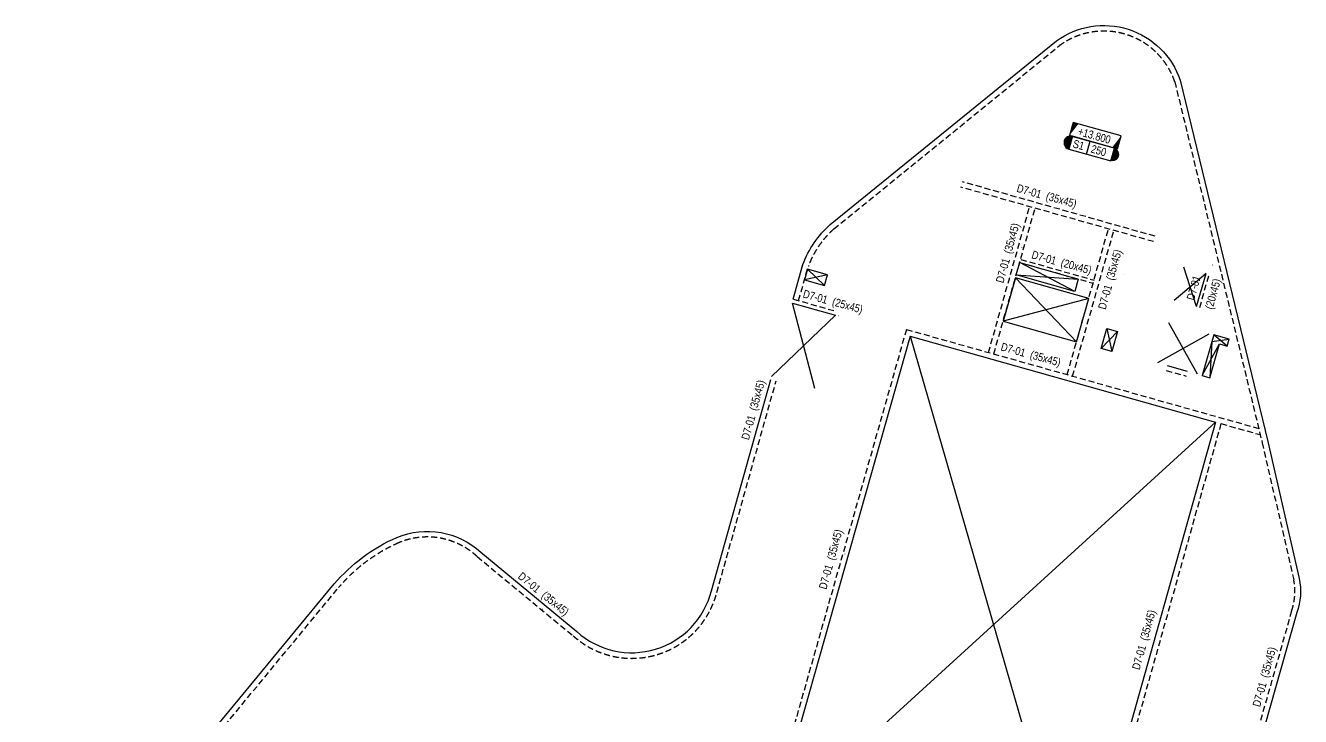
# Model space of a CAD drawing. Header units: millimetres. Extents: x 5400 to 3023951, y -127214 to 225084.
# Drawn here: x 1216167 to 1295801, y 62922 to 106084 of the extents above; entities that cross this region are included whole.
import ezdxf
from ezdxf.enums import TextEntityAlignment as Align

# ---------------------------------------------------------------- set-up
doc = ezdxf.new("R2010")
doc.units = ezdxf.units.MM
doc.header["$LTSCALE"] = 100
doc.linetypes.add('HIDDEN', pattern=[0.375, 0.25, -0.125])
for name, color, linetype in [('A-CORE-OTLN', 2, 'Continuous'), ('ccu11-Manh', 8, 'Continuous'), ('ccu11-Thay', 7, 'Continuous'), ('ccu12-Chidan', 9, 'Continuous'), ('ccu12-Khuat', 9, 'HIDDEN'), ('ccu12-Lomo', 2, 'Continuous'), ('ccu12-Text', 31, 'Continuous'), ('ccu12-Thay', 7, 'Continuous')]:
    doc.layers.add(name, color=color, linetype=linetype)
doc.layers.add('ccu12-Tencaukien', color=9, linetype='Continuous', lineweight=15)
doc.layers.add('KC-Tencaukien', color=9, linetype='Continuous', lineweight=15)
doc.styles.add('Arial Narrow', font='ARIALN.TTF')

# ---------------------------------------------------------------- blocks, each defined once
blk = doc.blocks.new('*U49')
at = {"layer": 'ccu12-Tencaukien', "color": 8, "ltscale": 10000}
blk.add_line((361, -155), (354, -155), dxfattribs=at)
at = {"layer": 'ccu12-Text', "color": 2, "style": 'Arial Narrow', "width": 0.8}
blk.add_attdef('SH', text='', height=300, dxfattribs=at).set_placement((276, 6), align=Align.BOTTOM_RIGHT)
at = {"layer": 'ccu12-Text', "color": 31, "style": 'Arial Narrow', "width": 0.8}
for tag, p in [('(', (508, -75)), ('KT', (633, -75)), (')', (963, -75))]:
    blk.add_attdef(tag, text='', height=250, dxfattribs=at).set_placement(p, align=Align.BOTTOM_LEFT)
blk = doc.blocks.new('*U41')
at = {"layer": 'ccu12-Tencaukien', "color": 8, "ltscale": 10000}
blk.add_line((361, -155), (354, -155), dxfattribs=at)
at = {"layer": 'ccu12-Text', "color": 2, "style": 'Arial Narrow', "width": 0.8}
blk.add_attdef('SH', text='', height=300, dxfattribs=at).set_placement((276, 6), align=Align.BOTTOM_RIGHT)
at = {"layer": 'ccu12-Text', "color": 31, "style": 'Arial Narrow', "width": 0.8}
for tag, p in [('(', (508, -75)), ('KT', (633, -75)), (')', (963, -75))]:
    blk.add_attdef(tag, text='', height=250, dxfattribs=at).set_placement(p, align=Align.BOTTOM_LEFT)
blk = doc.blocks.new('*U42')
at = {"layer": 'ccu12-Tencaukien', "color": 8, "ltscale": 10000}
blk.add_line((361, -155), (354, -155), dxfattribs=at)
at = {"layer": 'ccu12-Text', "color": 2, "style": 'Arial Narrow', "width": 0.8}
blk.add_attdef('SH', text='', height=300, dxfattribs=at).set_placement((276, 6), align=Align.BOTTOM_RIGHT)
at = {"layer": 'ccu12-Text', "color": 31, "style": 'Arial Narrow', "width": 0.8}
for tag, p in [('(', (508, -75)), ('KT', (633, -75)), (')', (963, -75))]:
    blk.add_attdef(tag, text='', height=250, dxfattribs=at).set_placement(p, align=Align.BOTTOM_LEFT)
blk = doc.blocks.new('ccu11-cmb-flat-8')
at = {"layer": 'ccu12-Chidan', "color": 7}
blk.add_lwpolyline([(0, 0), (1550, 0), (1550, 419), (0, 419)], close=True, dxfattribs=at)
at = {"layer": 'ccu12-Chidan'}
for points in [[(0, 0), (166, 419), (0, 419)], [(1550, 419), (1383, 0), (1550, 0)]]:
    blk.add_solid(points, dxfattribs=at)
at = {"layer": 'ccu12-Chidan', "color": 31, "style": 'Arial Narrow', "width": 0.8}
blk.add_attdef('+100.00', text='', height=250, dxfattribs=at).set_placement((745, 206), align=Align.MIDDLE_CENTER)
blk = doc.blocks.new('ccu11-chieudaysan-flat-2')
at = {"layer": 'ccu12-Chidan'}
for points in [[(-569, 0), (-569, 419, 1)], [(788, 419), (788, 0, 1)]]:
    blk.add_hatch(color=8, dxfattribs=at).paths.add_polyline_path(points)
at = {"layer": 'ccu12-Chidan', "color": 7}
blk.add_line((0, 0), (0, 419), dxfattribs=at)
blk.add_lwpolyline([(-569, 0), (788, 0), (788, 419), (-569, 419)], close=True, dxfattribs=at)
blk.add_arc((-569, 209), 209, 90, 270.0001, dxfattribs=at)
at = {"layer": 'ccu12-Chidan', "color": 31, "style": 'Arial Narrow', "width": 0.7}
for tag, p in [('S00', (-488, 209)), ('200', (100, 209))]:
    blk.add_attdef(tag, text='', height=250, dxfattribs=at).set_placement(p, align=Align.MIDDLE_LEFT)
blk = doc.blocks.new('*U44')
at = {"layer": 'ccu12-Tencaukien', "color": 8, "ltscale": 10000}
blk.add_line((361, -155), (354, -155), dxfattribs=at)
at = {"layer": 'ccu12-Text', "color": 2, "style": 'Arial Narrow', "width": 0.8}
blk.add_attdef('SH', text='', height=300, dxfattribs=at).set_placement((276, 6), align=Align.BOTTOM_RIGHT)
at = {"layer": 'ccu12-Text', "color": 31, "style": 'Arial Narrow', "width": 0.8}
for tag, p in [('(', (508, -75)), ('KT', (633, -75)), (')', (963, -75))]:
    blk.add_attdef(tag, text='', height=250, dxfattribs=at).set_placement(p, align=Align.BOTTOM_LEFT)
blk = doc.blocks.new('*U46')
at = {"layer": 'ccu12-Tencaukien', "color": 8, "ltscale": 10000}
blk.add_line((361, -155), (354, -155), dxfattribs=at)
at = {"layer": 'ccu12-Text', "color": 2, "style": 'Arial Narrow', "width": 0.8}
blk.add_attdef('SH', text='', height=300, dxfattribs=at).set_placement((276, 6), align=Align.BOTTOM_RIGHT)
at = {"layer": 'ccu12-Text', "color": 31, "style": 'Arial Narrow', "width": 0.8}
for tag, p in [('(', (508, -75)), ('KT', (633, -75)), (')', (963, -75))]:
    blk.add_attdef(tag, text='', height=250, dxfattribs=at).set_placement(p, align=Align.BOTTOM_LEFT)
blk = doc.blocks.new('Lomo T2')
at = {"layer": 'ccu11-Manh', "ltscale": 0.5}
for p, q in [((67418, 78152, 0), (63980, 79955)), ((51974, 79189, 0), (50533, 78862, 0)), ((51786, 78514, 0), (50722, 79539, 0)), ((63762, 79185), (67635, 78922, 0)), ((69413, 75826, 0), (69735, 74391, 0)), ((69059, 74575, 0), (70086, 75635, 0)), ((75374, 72893, 0), (76453, 74873, 0)), ((75972, 75009, 0), (75855, 72757, 0)), ((75972, 75009, 0), (77057, 75168, 0)), ((76933, 74736, 0), (76094, 75440, 0)), ((27350, 48744), (26075, 46101)), ((25535, 46546), (27890, 48298)), ((33081, 44140, 0), (32101, 41383, 0)), ((33852, 43504, 0), (31330, 42020, 0)), ((49386, 42341, 0), (47168, 40373, 0)), ((47849, 42775, 0), (48707, 39936, 0)), ((56100, 40703, 0), (55347, 39877, 0)), ((55829, 39741, 0), (55619, 40839, 0)), ((57170, 39362, 0), (56197, 40676, 0)), ((55925, 39714, 0), (57442, 40324, 0)), ((65546, 35279, 0), (65029, 35840, 0)), ((65655, 35663, 0), (64921, 35455, 0)), ((67367, 35179, 0), (65739, 35224, 0)), ((65849, 35608, 0), (67258, 34794, 0)), ((45298, 32652), (47005, 31339)), ((45671, 32651), (47467, 32974)), ((47250, 32205), (45889, 33420)), ((47223, 32108), (45080, 31882)), ((68773, 32235), (67404, 31794)), ((68553, 31469), (67618, 32561)), ((49318, 28122, 0), (50256, 27029, 0)), ((50473, 27798, 0), (49106, 27353, 0)), ((9575, 21015), (9581, 22437)), ((8880, 21588), (10275, 21863)), ((8179, 20740, 0), (9614, 20593, 0)), ((9104, 19976, 0), (8689, 21357, 0)), ((3478, 19759, 0), (3562, 18133)), ((4326, 19058), (2714, 18834))]:
    blk.add_line(p, q, dxfattribs=at)
at = {"layer": 'ccu12-Lomo', "ltscale": 0.5, "elevation": 0}
for points in [[(63980, 79955), (67635, 78922), (67418, 78152), (63762, 79185), (63980, 79955)], [(51786, 78514), (51974, 79189), (50722, 79539), (50533, 78862), (51784, 78516)], [(69413, 75826), (70086, 75635), (69735, 74391), (69059, 74575), (69413, 75826)], [(76933, 74736), (77057, 75168), (76094, 75440), (75374, 72893), (75855, 72757), (76453, 74873), (76933, 74736)], [(27350, 48744), (25535, 46546), (26075, 46101), (27890, 48298), (27350, 48744)], [(33852, 43504), (32101, 41383), (31330, 42020), (33081, 44140), (33852, 43504)], [(47849, 42775), (49386, 42341), (48707, 39936), (47168, 40373), (47849, 42775)], [(55829, 39741), (56100, 40703), (55619, 40839), (55347, 39877), (55829, 39741)], [(55925, 39714), (56197, 40676), (57442, 40324), (57170, 39362), (55925, 39714)], [(65029, 35840), (65655, 35663), (65546, 35279), (64921, 35455), (65029, 35840)], [(65847, 35608), (65739, 35224), (67258, 34794), (67367, 35179), (65849, 35608)], [(45298, 32652), (47223, 32108), (47005, 31338), (45080, 31882), (45298, 32652)], [(45671, 32651), (45889, 33420), (47467, 32974), (47250, 32205), (45671, 32651)], [(68773, 32235), (67618, 32561), (67404, 31794), (68553, 31469), (68770, 32237)], [(49318, 28122), (50473, 27798), (50256, 27029), (49106, 27353), (49318, 28122)], [(8179, 20740), (8689, 21357), (9614, 20593), (9104, 19976), (8179, 20740)], [(4326, 19058), (3478, 19759), (2714, 18834), (3562, 18133), (4326, 19058)]]:
    blk.add_lwpolyline(points, dxfattribs=at)
at = {"layer": 'ccu12-Lomo', "ltscale": 0.5}
blk.add_lwpolyline([(9581, 22437), (10275, 21863), (9575, 21015), (8880, 21588), (9580, 22436)], dxfattribs=at)

msp = doc.modelspace()

# ---------------------------------------------------------------- linework, layer by layer
at = {"layer": 'A-CORE-OTLN'}
for p, q in [((1271428.8, 86669.2, 0), (1262727.7, 55978, 0)), ((1271428.8, 86669.2, 0), (1290497.5, 81310.8, 0)), ((1290497.5, 81310.8, 0), (1281855.1, 50555.2, 0))]:
    msp.add_line(p, q, dxfattribs=at)
at = {"layer": 'ccu11-Manh', "ltscale": 0.5}
for p, q in [((1289316, 88522.1), (1288505.2, 90985.3)), ((1281812.1, 86329.9), (1277992.9, 90318.8)), ((1289900.6, 90591.1), (1287920.6, 88916.4)), ((1265465.7, 83404.7), (1264065.6, 88746.7)), ((1282573.5, 89024.4), (1277231.5, 87624.3)), ((1266760.1, 87985.3), (1262771.2, 84166.1)), ((1289369.4, 84298.4), (1287574.4, 87507.4)), ((1290076.4, 86800.4), (1286867.4, 85005.4))]:
    msp.add_line(p, q, dxfattribs=at)
at = {"layer": 'ccu11-Manh'}
for p, q in [((1271429.2, 86669, 0), (1281855.1, 50555.2, 0)), ((1262727.7, 55978, 0), (1290497.5, 81310.8, 0))]:
    msp.add_line(p, q, dxfattribs=at)
at = {"layer": 'ccu11-Thay', "ltscale": 0.5, "elevation": 0}
for points in [[(1264117.8, 88991.7), (1264725.4, 91159.3, -0.1232834), (1266433.6, 93647.7), (1280560.9, 105123.7, -0.5051926), (1288285.7, 102668.4), (1293750.8, 80099.2), (1295720.7, 71534.1, -0.1335933), (1295581.6, 69413.8), (1285181.6, 32735.4, -0.2732098), (1263360.1, 26743.5, -0.1570841), (1257310.6, 29884.8, 0.363859), (1231026.5, 30455), (1223083.4, 20829.1, -0.102174), (1217978, 18241.6), (1209342.9, 14959.9, -0.4928533)], [(1215495.1, 47026.8, -0.4142019), (1216621.4, 47134.3), (1217880.2, 46094.8, 0.3732637), (1218854.3, 46226), (1223084.6, 51348.4, 0.2029712), (1223165.8, 52640.9, -0.2769801), (1223670.9, 56926.8), (1235454.5, 71202.9, -0.1142244), (1239358.9, 74105.4, -0.2930793), (1244606, 73177), (1250600.8, 68226.2, 0.5640428), (1259009, 70766.1), (1262711.6, 83975.1)]]:
    msp.add_lwpolyline(points, format="xyb", dxfattribs=at)
msp.add_lwpolyline([(1281812.1, 86329.9), (1282573.5, 89024.4), (1277992.9, 90318.8), (1277231.5, 87624.3), (1281812.1, 86329.9)], dxfattribs=at)
at = {"layer": 'ccu12-Khuat', "ltscale": 15}
for p, q in [((1286619.4, 92583.4), (1274589.1, 95982.8)), ((1286714.6, 92920.2), (1274684.2, 96319.6)), ((1276312.8, 85660.3), (1278886.5, 94768.5)), ((1276649.7, 85565.6), (1279223.3, 94673.3)), ((1281232.3, 84277.9), (1283803.9, 93378.9)), ((1281569.2, 84183.2), (1284140.8, 93283.7)), ((1278269.6, 91279.7, 0), (1282850.2, 89985.4, 0)), ((1278324, 91472.2, 0), (1282904.6, 90177.9, 0)), ((1289508.4, 88467.7), (1290093.1, 90536.7)), ((1264133.6, 88987.3), (1266828, 88225.9)), ((1271187.3, 87100.6, 0), (1262390.9, 56073.4, 0)), ((1271187.3, 87100.6, 0), (1293192.6, 80917, 0)), ((1287411.3, 84539.9), (1288662.4, 84186.4)), ((1281473.9, 83845.9), (1281474, 83846.4)), ((1290834.5, 81216.1, 0), (1282097.2, 50122.8, 0)), ((1290834.5, 81216.1, 0), (1293287.1, 80526.9, 0))]:
    msp.add_line(p, q, dxfattribs=at)
at = {"layer": 'ccu12-Khuat', "ltscale": 15, "elevation": 0}
for points in [[(1264454.6, 88896.6), (1265058.5, 91050.7, -0.1223528), (1266660, 93380.7), (1280774, 104845.9, -0.5035323), (1287949.3, 102570.5), (1293410.1, 80018.8), (1295378.5, 71460.1, -0.1339333), (1295247.6, 69518.7), (1284869, 32916, -0.2723451), (1263435.2, 27085.8, -0.1577832), (1257550.7, 30139.7, 0.3645212), (1230779.3, 30705.4), (1222836.9, 21080.3, -0.1018203), (1217869.7, 18574.9), (1209222.1, 15288.4, -0.4909488)], [(1215764.8, 46803.8, -0.4142019), (1216398.5, 46864.5), (1217670.7, 45813.8, 0.380323), (1219121, 45999.3), (1223378.6, 51154.8, 0.2104612), (1223490.7, 52771.9, -0.2775668), (1223944.5, 56708.5), (1235722.9, 70978.2, -0.1140935), (1239496.3, 73783.4, -0.2934675), (1244375.5, 72913.4), (1250372.2, 67961.1, 0.5633324), (1259347.1, 70675.5), (1263048.4, 83879.9)]]:
    msp.add_lwpolyline(points, format="xyb", dxfattribs=at)
at = {"layer": 'ccu12-Thay'}
for p, q in [((1289316, 88522.1), (1289900.6, 90591.1)), ((1288743.9, 84475.1), (1287492.9, 84828.6))]:
    msp.add_line(p, q, dxfattribs=at)
at = {"layer": 'ccu12-Thay', "ltscale": 0.5}
msp.add_line((1264065.6, 88746.7), (1266760.1, 87985.3), dxfattribs=at)

# ---------------------------------------------------------------- block references
at = {"layer": 'ccu12-Lomo'}
msp.add_blockref('Lomo T2', (1214285.2, 11326.5), dxfattribs=at)
at = {"layer": 'ccu12-Tencaukien'}
ref = msp.add_blockref('*U46', (1279739.3, 94990.5, 0), dxfattribs=dict(at, xscale=1.815893337873054, yscale=1.815893337873054, zscale=1.815893337873054, rotation=344.2212278170489))
ref.add_attrib('KT', '(35x45)', dxfattribs={"color": 31, "height": 500, "rotation": 344.221228, "style": 'Arial Narrow'}).set_placement((1279823.6, 95068.1, 0), align=Align.BOTTOM_LEFT)
ref.add_attrib('SH', 'D7-01', dxfattribs={"color": 2, "height": 500, "rotation": 344.221228, "style": 'Arial Narrow'}).set_placement((1279497.5, 95136.5, 0), align=Align.BOTTOM_RIGHT)
ref = msp.add_blockref('*U41', (1277953.7, 91662.4), dxfattribs=dict(at, xscale=1.815893337873054, yscale=1.815893337873054, zscale=1.815893337873054, rotation=74.21909893616227))
ref.add_attrib('KT', '(35x45)', dxfattribs={"color": 31, "height": 500, "rotation": 74.219099, "style": 'Arial Narrow'}).set_placement((1277876.1, 91746.7, 0), align=Align.BOTTOM_LEFT)
ref.add_attrib('SH', 'D7-01', dxfattribs={"color": 2, "height": 500, "rotation": 74.219099, "style": 'Arial Narrow'}).set_placement((1277807.7, 91420.6, 0), align=Align.BOTTOM_RIGHT)
ref = msp.add_blockref('*U46', (1280667, 90839.5, 0), dxfattribs=dict(at, xscale=1.815893337873054, yscale=1.815893337873054, zscale=1.815893337873054, rotation=344.2212278170489))
ref.add_attrib('KT', '(20x45)', dxfattribs={"color": 31, "height": 500, "rotation": 344.221228, "style": 'Arial Narrow'}).set_placement((1280751.4, 90917.1, 0), align=Align.BOTTOM_LEFT)
ref.add_attrib('SH', 'D7-01', dxfattribs={"color": 2, "height": 500, "rotation": 344.221228, "style": 'Arial Narrow'}).set_placement((1280425.2, 90985.5, 0), align=Align.BOTTOM_RIGHT)
ref = msp.add_blockref('*U41', (1284341, 90007.4), dxfattribs=dict(at, xscale=1.815893337873054, yscale=1.815893337873054, zscale=1.815893337873054, rotation=74.21909893616227))
ref.add_attrib('KT', '(35x45)', dxfattribs={"color": 31, "height": 500, "rotation": 74.219099, "style": 'Arial Narrow'}).set_placement((1284263.4, 90091.7, 0), align=Align.BOTTOM_LEFT)
ref.add_attrib('SH', 'D7-01', dxfattribs={"color": 2, "height": 500, "rotation": 74.219099, "style": 'Arial Narrow'}).set_placement((1284195, 89765.6, 0), align=Align.BOTTOM_RIGHT)
ref = msp.add_blockref('*U44', (1289868.6, 90581.6, 0), dxfattribs=dict(at, xscale=1.815893337873054, yscale=1.815893337873054, zscale=1.815893337873054, rotation=74.21909893616227))
ref.add_attrib('KT', '(20x45)', dxfattribs={"color": 31, "height": 500, "rotation": 74.219099, "style": 'Arial Narrow'}).set_placement((1290452.1, 88274.6, 0), align=Align.BOTTOM_LEFT)
ref.add_attrib('SH', 'D7-01', dxfattribs={"color": 2, "height": 500, "rotation": 74.219099, "style": 'Arial Narrow'}).set_placement((1289722.6, 90339.9, 0), align=Align.BOTTOM_RIGHT)
ref = msp.add_blockref('*U46', (1266384.6, 88395.1, 0), dxfattribs=dict(at, xscale=1.815893337873054, yscale=1.815893337873054, zscale=1.815893337873054, rotation=344.2212278170489))
ref.add_attrib('KT', '(25x45)', dxfattribs={"color": 31, "height": 500, "rotation": 344.221228, "style": 'Arial Narrow'}).set_placement((1266468.9, 88472.7, 0), align=Align.BOTTOM_LEFT)
ref.add_attrib('SH', 'D7-01', dxfattribs={"color": 2, "height": 500, "rotation": 344.221228, "style": 'Arial Narrow'}).set_placement((1266142.8, 88541.1, 0), align=Align.BOTTOM_RIGHT)
ref = msp.add_blockref('*U46', (1278744.6, 85086.6, 0), dxfattribs=dict(at, xscale=1.815893337873054, yscale=1.815893337873054, zscale=1.815893337873054, rotation=344.2212278170489))
ref.add_attrib('KT', '(35x45)', dxfattribs={"color": 31, "height": 500, "rotation": 344.221228, "style": 'Arial Narrow'}).set_placement((1278829, 85164.3), align=Align.BOTTOM_LEFT)
ref.add_attrib('SH', 'D7-01', dxfattribs={"color": 2, "height": 500, "rotation": 344.221228, "style": 'Arial Narrow'}).set_placement((1278502.9, 85232.7), align=Align.BOTTOM_RIGHT)
ref = msp.add_blockref('*U41', (1262059.2, 81860.7, 0), dxfattribs=dict(at, xscale=1.815893337873054, yscale=1.815893337873054, zscale=1.815893337873054, rotation=74.21909893616227))
ref.add_attrib('KT', '(35x45)', dxfattribs={"color": 31, "height": 500, "rotation": 74.219099, "style": 'Arial Narrow'}).set_placement((1261981.5, 81945.1, 0), align=Align.BOTTOM_LEFT)
ref.add_attrib('SH', 'D7-01', dxfattribs={"color": 2, "height": 500, "rotation": 74.219099, "style": 'Arial Narrow'}).set_placement((1261913.1, 81619, 0), align=Align.BOTTOM_RIGHT)
ref = msp.add_blockref('*U41', (1266900.2, 72528.4), dxfattribs=dict(at, xscale=1.815893337873054, yscale=1.815893337873054, zscale=1.815893337873054, rotation=74.21909893616227))
ref.add_attrib('KT', '(35x45)', dxfattribs={"color": 31, "height": 500, "rotation": 74.219099, "style": 'Arial Narrow'}).set_placement((1266822.6, 72612.8, 0), align=Align.BOTTOM_LEFT)
ref.add_attrib('SH', 'D7-01', dxfattribs={"color": 2, "height": 500, "rotation": 74.219099, "style": 'Arial Narrow'}).set_placement((1266754.1, 72286.7, 0), align=Align.BOTTOM_RIGHT)
ref = msp.add_blockref('*U49', (1248145.6, 70257.8), dxfattribs=dict(at, xscale=1.815893337873054, yscale=1.815893337873054, zscale=1.815893337873054, rotation=320.4488798636559))
ref.add_attrib('KT', '(35x45)', dxfattribs={"color": 31, "height": 500, "rotation": 320.44888, "style": 'Arial Narrow'}).set_placement((1248254.1, 70294.9, 0), align=Align.BOTTOM_LEFT)
ref.add_attrib('SH', 'D7-01', dxfattribs={"color": 2, "height": 500, "rotation": 320.44888, "style": 'Arial Narrow'}).set_placement((1247983.2, 70488.9, 0), align=Align.BOTTOM_RIGHT)
ref = msp.add_blockref('*U41', (1286461.7, 67500.2, 0), dxfattribs=dict(at, xscale=1.815893337873054, yscale=1.815893337873054, zscale=1.815893337873054, rotation=74.21909893616227))
ref.add_attrib('KT', '(35x45)', dxfattribs={"color": 31, "height": 500, "rotation": 74.219099, "style": 'Arial Narrow'}).set_placement((1286384, 67584.6, 0), align=Align.BOTTOM_LEFT)
ref.add_attrib('SH', 'D7-01', dxfattribs={"color": 2, "height": 500, "rotation": 74.219099, "style": 'Arial Narrow'}).set_placement((1286315.6, 67258.4, 0), align=Align.BOTTOM_RIGHT)
ref = msp.add_blockref('*U42', (1293987.8, 65185.2, 0), dxfattribs=dict(at, xscale=1.815893337873054, yscale=1.815893337873054, zscale=1.815893337873054, rotation=74.21909893616227))
ref.add_attrib('KT', '(35x45)', dxfattribs={"color": 31, "height": 500, "rotation": 74.219099, "style": 'Arial Narrow'}).set_placement((1293910.2, 65269.5, 0), align=Align.BOTTOM_LEFT)
ref.add_attrib('SH', 'D7-01', dxfattribs={"color": 2, "height": 500, "rotation": 74.219099, "style": 'Arial Narrow'}).set_placement((1293841.8, 64943.4, 0), align=Align.BOTTOM_RIGHT)
at = {"layer": 'KC-Tencaukien'}
ref = msp.add_blockref('ccu11-cmb-flat-8', (1281380.4, 99221.5), dxfattribs=dict(at, xscale=1.999999999999999, yscale=1.999999999999999, zscale=1.999999999999999, rotation=344.2212265880018))
ref.add_attrib('+100.00', '+13.800', dxfattribs={"layer": 'ccu12-Chidan', "color": 31, "height": 500, "rotation": 344.221227, "style": 'Arial Narrow'}).set_placement((1282926.3, 99211.8), align=Align.MIDDLE_CENTER)
ref = msp.add_blockref('ccu11-chieudaysan-flat-2', (1282433.2, 98053.2), dxfattribs=dict(at, xscale=1.999999999999999, yscale=1.999999999999999, zscale=1.999999999999999, rotation=344.2212265880018))
ref.add_attrib('S00', 'S1', dxfattribs={"layer": 'ccu12-Chidan', "color": 31, "height": 500, "rotation": 344.221227, "style": 'Arial Narrow'}).set_placement((1281607.9, 98721.8), align=Align.MIDDLE_LEFT)
ref.add_attrib('200', '250', dxfattribs={"layer": 'ccu12-Chidan', "color": 31, "height": 500, "rotation": 344.221227, "style": 'Arial Narrow'}).set_placement((1282739.6, 98402), align=Align.MIDDLE_LEFT)

doc.saveas('drawing.dxf')
